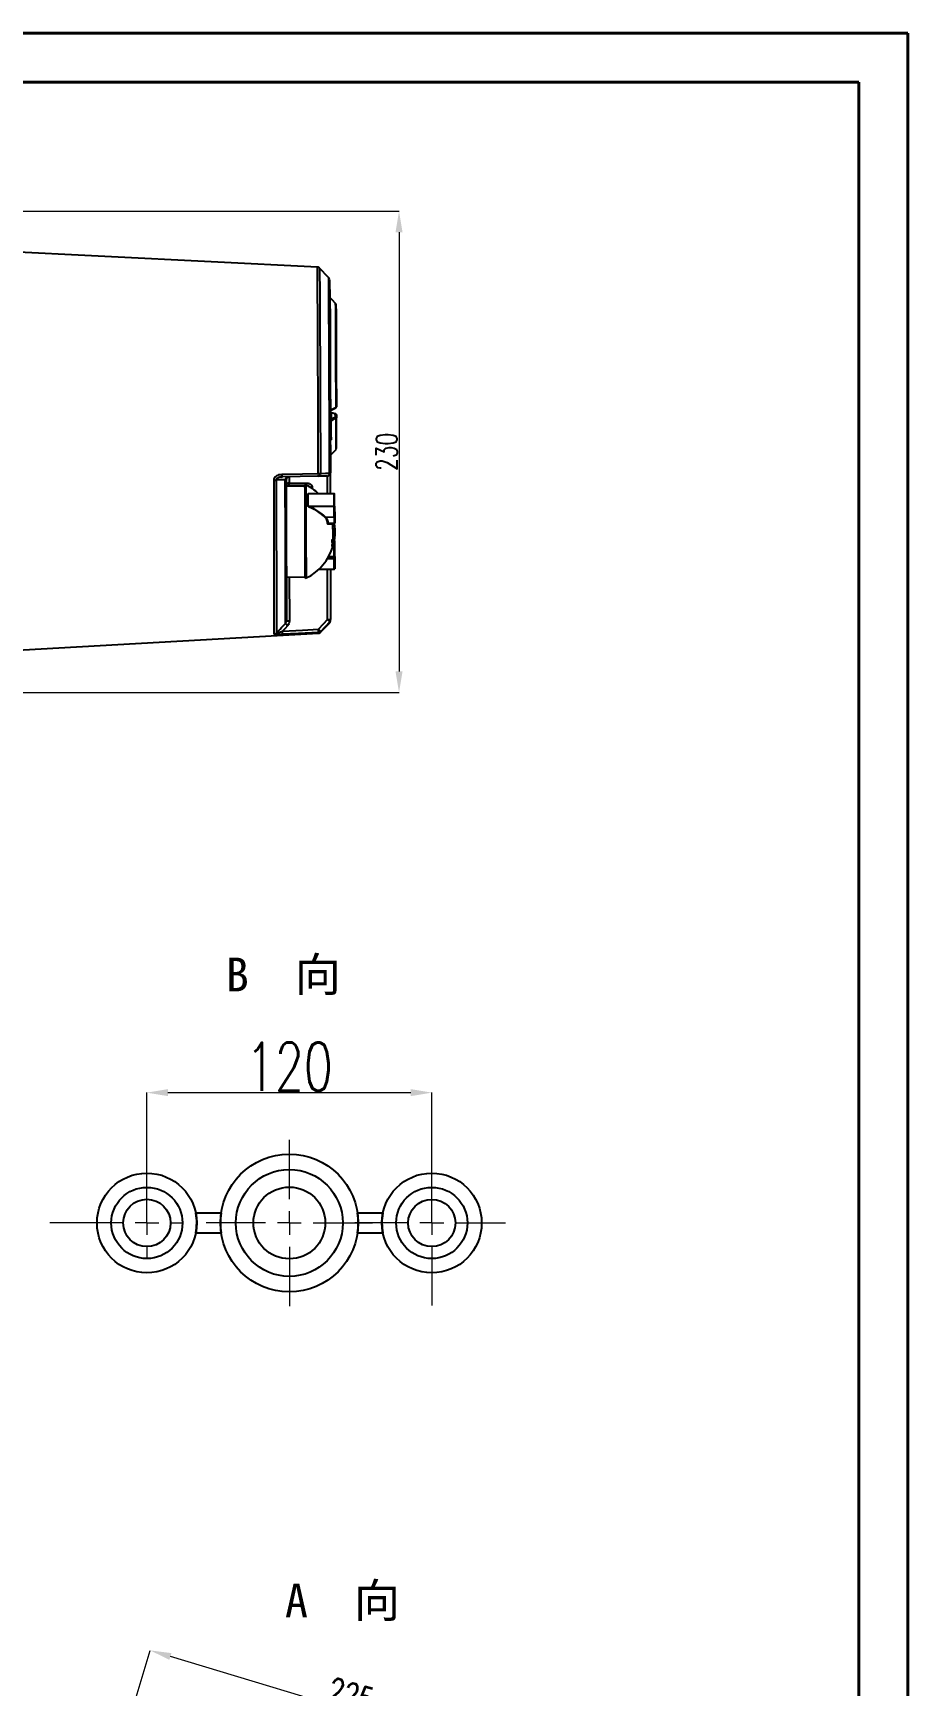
# Model space of a CAD drawing. Header units: millimetres. Extents: x 2104 to 4053, y 855 to 2233.
# Drawn here: x 3639 to 4053, y 1450 to 2233 of the extents above; entities that cross this region are included whole.
import ezdxf

# ---------------------------------------------------------------- set-up
doc = ezdxf.new("R2010")
doc.units = ezdxf.units.MM
doc.linetypes.add('AM_ISO08W050', pattern=[18, 12, -1.5, 3, -1.5])
for name, color, linetype, lineweight in [('AM_5', 3, 'Continuous', 25), ('AM_7', 4, 'AM_ISO08W050', 25), ('AM_BOR', 7, 'Continuous', 50), ('FORMAT', 7, 'Continuous', 18), ('文字', 7, 'Continuous', 13), ('标注', 3, 'Continuous', 13), ('粗实线', 7, 'Continuous', 40)]:
    doc.layers.add(name, color=color, linetype=linetype, lineweight=lineweight)
doc.styles.add('SLDTEXTSTYLE1', font='txt.shx', dxfattribs={"width": 0.7, "bigfont": 'gbcbig.shx'})
doc.styles.add('STYLE1', font='txt.shx', dxfattribs={"width": 0.8, "height": 3, "bigfont": 'hzdx.shx'})
doc.dimstyles.new('SLDDIMSTYLE12$0', dxfattribs={"dimtxt": 12, "dimasz": 10, "dimexe": 0, "dimexo": 0.0625, "dimgap": 0.875, "dimtad": 1, "dimdec": 1, "dimlfac": 1.8, "dimrnd": 1e-09, "dimzin": 12, "dimdsep": 46, "dimtxsty": 'SLDTEXTSTYLE1', "dimcen": 0.09, "dimdle": 8.16, "dimclrd": 3, "dimclre": 3, "dimadec": 0, "dimazin": 3, "dimtfac": 1, "dimtdec": 1, "dimtofl": 0, "dimtmove": 0, "dimatfit": 3, "dimfxl": 0, "dimfrac": 2, "dimtolj": 1, "dimlwd": 5, "dimlwe": 5, "dimarcsym": 0})

# ---------------------------------------------------------------- blocks, each defined once
blk = doc.blocks.new('*D75')
at = {"layer": 'Defpoints', "color": 0, "transparency": 16777216}
for p in [(3620.54, 2148.72), (3610.92, 1920.69), (3812.35, 1920.69)]:
    blk.add_point(p, dxfattribs=at)
at = {"layer": '标注', "color": 3, "lineweight": 5, "transparency": 16777216}
blk.add_line((3620.61, 2148.72), (3812.35, 2148.72), dxfattribs=at)
at = {"layer": '标注', "color": 3, "linetype": 'Continuous', "lineweight": 5, "transparency": 16777216}
for p, q in [((3812.35, 2138.72), (3812.35, 1930.69)), ((3610.98, 1920.69), (3812.35, 1920.69))]:
    blk.add_line(p, q, dxfattribs=at)
at = {"layer": '标注', "color": 3, "transparency": 16777216}
for points in [[(3810.68, 2138.72), (3814.01, 2138.72), (3812.35, 2148.72)], [(3810.68, 1930.69), (3814.01, 1930.69), (3812.35, 1920.69)]]:
    blk.add_solid(points, dxfattribs=at)
at = {"layer": '标注', "color": 0, "transparency": 16777216, "insert": (3806.47, 2034.7), "char_height": 10, "attachment_point": 5, "rotation": 90, "style": 'SLDTEXTSTYLE1'}
blk.add_mtext('\\A1;230', dxfattribs=at)
blk = doc.blocks.new('rA3')
at = {"layer": '粗实线'}
for p, q in [((753.38, 421.26), (333.38, 421.26)), ((753.38, 124.26), (753.38, 421.26)), ((748.38, 416.26), (358.38, 416.26)), ((748.38, 129.26), (748.38, 416.26))]:
    blk.add_line(p, q, dxfattribs=at)
blk = doc.blocks.new('SW_CENTERMARKSYMBOL_14')
at = {"layer": 'FORMAT', "color": 0}
for p, q in [((0, 2), (0, 7)), ((-2, 0), (-7, 0)), ((0, 0), (-1, 0)), ((0, 0), (0, 1)), ((0, 0), (0, -1)), ((0, 0), (1, 0)), ((2, 0), (7, 0)), ((0, -2), (0, -7))]:
    blk.add_line(p, q, dxfattribs=at)
blk = doc.blocks.new('SW_CENTERMARKSYMBOL_15')
at = {"layer": 'FORMAT', "color": 0}
for p, q in [((0, 2), (0, 5)), ((-2, 0), (-6.49, 0)), ((0, 0), (-1, 0)), ((0, 0), (0, 1)), ((0, 0), (0, -1)), ((0, 0), (1, 0)), ((2, 0), (6.2, 0)), ((0, -2), (0, -6.94))]:
    blk.add_line(p, q, dxfattribs=at)
blk = doc.blocks.new('SW_CENTERMARKSYMBOL_16')
at = {"layer": 'FORMAT', "color": 0}
for p, q in [((0, 2), (0, 3)), ((-2, 0), (-8.18, 0)), ((0, 0), (-1, 0)), ((0, 0), (0, 1)), ((0, 0), (0, -1)), ((0, 0), (1, 0)), ((2, 0), (3, 0)), ((0, -2), (0, -3))]:
    blk.add_line(p, q, dxfattribs=at)
blk = doc.blocks.new('*D68')
at = {"layer": 'Defpoints', "color": 0, "transparency": 16777216}
for p in [(3827.87, 1731.22), (3692.87, 1669.49), (3827.87, 1669.49)]:
    blk.add_point(p, dxfattribs=at)
at = {"layer": '标注', "color": 3, "lineweight": 5, "transparency": 16777216}
blk.add_line((3692.87, 1669.55), (3692.87, 1731.22), dxfattribs=at)
at = {"layer": '标注', "color": 3, "linetype": 'Continuous', "lineweight": 5, "transparency": 16777216}
for p, q in [((3702.87, 1731.22), (3817.87, 1731.22)), ((3827.87, 1669.55), (3827.87, 1731.22))]:
    blk.add_line(p, q, dxfattribs=at)
at = {"layer": '标注', "color": 3, "transparency": 16777216}
for points in [[(3702.87, 1732.89), (3702.87, 1729.56), (3692.87, 1731.22)], [(3817.87, 1732.89), (3817.87, 1729.56), (3827.87, 1731.22)]]:
    blk.add_solid(points, dxfattribs=at)
at = {"layer": '标注', "color": 0, "transparency": 16777216, "insert": (3760.37, 1743.53), "char_height": 10, "attachment_point": 5, "style": 'SLDTEXTSTYLE1'}
blk.add_mtext('\\A1;{\\H2.28571x;120}', dxfattribs=at)
blk = doc.blocks.new('*D46')
at = {"layer": 'AM_5', "color": 3, "linetype": 'Continuous', "lineweight": 5, "transparency": 16777216}
for p, q in [((3684.42, 1433.81), (3694.44, 1467.06)), ((3874.47, 1412.83), (3704.01, 1464.18))]:
    blk.add_line(p, q, dxfattribs=at)
at = {"layer": 'AM_5', "color": 3, "lineweight": 5, "transparency": 16777216}
blk.add_line((3873.77, 1375.82), (3884.05, 1409.95), dxfattribs=at)
at = {"layer": 'AM_5', "color": 3, "transparency": 16777216}
for points in [[(3704.49, 1465.77), (3703.53, 1462.58), (3694.44, 1467.06)], [(3874.95, 1414.43), (3873.99, 1411.24), (3884.05, 1409.95)]]:
    blk.add_solid(points, dxfattribs=at)
at = {"layer": 'Defpoints', "color": 0, "transparency": 16777216}
for p in [(3694.44, 1467.06), (3684.4, 1433.75), (3873.75, 1375.76)]:
    blk.add_point(p, dxfattribs=at)
at = {"layer": 'AM_5', "color": 0, "transparency": 16777216, "insert": (3789.4, 1445.64), "char_height": 12, "attachment_point": 5, "rotation": 343.23837, "style": 'SLDTEXTSTYLE1'}
blk.add_mtext('\\A1;225', dxfattribs=at)

msp = doc.modelspace()

# ---------------------------------------------------------------- linework, layer by layer
at = {"color": 7, "linetype": 'Continuous', "lineweight": 25}
for p, q in [((3773.65, 2122.223), (3622.404, 2129.672)), ((3778.999, 2117.218), (3774.661, 2121.76)), ((3782.31, 2104.937), (3782.308, 2105.024)), ((3782.308, 2105.024), (3782.309, 2105.024)), ((3782.436, 2101.969), (3782.453, 2102.093)), ((3782.453, 2102.093), (3782.437, 2102.023)), ((3780.002, 2054.053), (3779.744, 2054.053)), ((3780.003, 2053.926), (3779.745, 2053.925)), ((3780.031, 2053.841), (3779.745, 2053.84)), ((3780.032, 2053.649), (3779.746, 2053.648)), ((3779.944, 2054.307), (3782.382, 2055.545)), ((3780.003, 2053.926), (3780.002, 2054.053)), ((3780.032, 2053.649), (3780.031, 2053.841)), ((3780.034, 2053.083), (3780.032, 2053.649)), ((3782.115, 2052.767), (3780.114, 2053.228)), ((3780.155, 2053.143), (3780.172, 2050.474)), ((3782.203, 2052.702), (3780.201, 2053.165)), ((3782.301, 2052.691), (3782.115, 2052.767)), ((3782.167, 2051.231), (3782.158, 2052.68)), ((3782.39, 2052.625), (3782.203, 2052.702)), ((3782.511, 2055.842), (3782.51, 2056.272)), ((3782.549, 2057.362), (3782.533, 2057.351)), ((3782.595, 2052.383), (3782.622, 2052.304)), ((3782.642, 2052.244), (3782.626, 2052.31)), ((3782.66, 2052.096), (3782.668, 2050.8)), ((3780.186, 2050.474), (3779.757, 2050.473)), ((3780.188, 2050.473), (3779.757, 2050.471)), ((3780.202, 2050.462), (3779.757, 2050.461)), ((3780.217, 2050.451), (3779.757, 2050.449)), ((3780.219, 2050.449), (3779.757, 2050.448)), ((3780.235, 2050.301), (3779.757, 2050.299)), ((3780.241, 2050.296), (3779.757, 2050.295)), ((3780.243, 2049.885), (3779.759, 2049.883)), ((3780.246, 2048.449), (3779.764, 2048.448)), ((3780.188, 2050.473), (3780.186, 2050.474)), ((3780.188, 2050.462), (3780.188, 2050.473)), ((3780.219, 2050.449), (3780.217, 2050.451)), ((3780.22, 2050.301), (3780.219, 2050.449)), ((3780.241, 2050.296), (3780.235, 2050.301)), ((3780.243, 2049.885), (3780.241, 2050.296)), ((3780.265, 2042.267), (3780.246, 2048.449)), ((3782.524, 2049.782), (3782.523, 2050.596)), ((3780.265, 2042.267), (3779.785, 2042.265)), ((3780.271, 2040.829), (3779.789, 2040.828)), ((3780.272, 2040.418), (3779.791, 2040.416)), ((3780.262, 2040.409), (3779.791, 2040.408)), ((3780.23, 2040.312), (3779.791, 2040.311)), ((3780.235, 2040.309), (3779.791, 2040.307)), ((3779.822, 2033.152), (3782.52, 2035.868)), ((3780.272, 2040.418), (3780.271, 2040.829)), ((3756.439, 2022.764), (3756.932, 2022.812)), ((3756.919, 2022.791), (3756.599, 2022.732)), ((3774.054, 2023.145), (3756.919, 2022.791)), ((3767.784, 2018.449), (3758.859, 2018.421)), ((3760.204, 2018.604), (3760.205, 2018.425)), ((3768.282, 2018.95), (3767.782, 2018.949)), ((3781.616, 2014.808), (3769.332, 2014.77)), ((3781.615, 2014.843), (3769.457, 2014.804)), ((3769.36, 2008.988), (3781.644, 2009.027)), ((3781.645, 2008.774), (3769.932, 2008.737)), ((3781.652, 2003.841), (3781.645, 2008.774)), ((3781.844, 2008.916), (3781.851, 2003.983)), ((3777.472, 2003.828), (3781.652, 2003.841)), ((3778.635, 2000.907), (3781.659, 2000.917)), ((3778.937, 2000.655), (3779.056, 2000.673)), ((3781.66, 2000.663), (3778.937, 2000.655)), ((3779.056, 2000.651), (3781.66, 2000.66)), ((3781.66, 2000.66), (3781.66, 2000.663)), ((3781.073, 1990.833), (3780.744, 1990.832)), ((3781.07, 1989.99), (3781.073, 1989.99)), ((3778.464, 1984.123), (3781.68, 1984.133)), ((3778.912, 1984.886), (3781.682, 1984.895)), ((3779.021, 1985.081), (3781.682, 1985.089)), ((3781.687, 1979.201), (3781.68, 1984.133)), ((3781.879, 1984.275), (3781.886, 1979.343)), ((3758.952, 1975.421), (3767.919, 1975.449)), ((3760.348, 1975.425), (3760.414, 1954.53)), ((3767.92, 1974.949), (3768.42, 1974.951)), ((3774.407, 1979.119), (3781.687, 1979.142)), ((3774.469, 1979.178), (3781.687, 1979.201)), ((3778.463, 1955.273), (3778.388, 1979.132)), ((3779.86, 1979.136), (3779.935, 1955.279)), ((3779.86, 1979.098), (3781.603, 1979.104)), ((3779.86, 1979.064), (3781.603, 1979.069)), ((3775.203, 1949.221), (3779.513, 1953.79)), ((3622.999, 1940.351), (3774.195, 1948.752))]:
    msp.add_line(p, q, dxfattribs=at)
at = {"color": 7, "linetype": 'Continuous', "lineweight": 25, "flags": 128}
for points in [[(3774.105, 2024.454), (3774.088, 2029.982), (3774.071, 2035.533), (3774.054, 2041.084), (3774.035, 2046.612), (3774.016, 2052.094), (3773.997, 2057.508), (3773.978, 2062.832), (3773.958, 2068.043), (3773.938, 2073.122), (3773.918, 2078.045), (3773.899, 2082.795), (3773.879, 2087.35), (3773.859, 2091.693), (3773.84, 2095.806), (3773.821, 2099.671), (3773.802, 2103.273), (3773.784, 2106.597), (3773.767, 2109.629), (3773.75, 2112.358), (3773.734, 2114.771), (3773.718, 2116.86), (3773.704, 2118.614), (3773.69, 2120.028), (3773.677, 2121.096), (3773.665, 2121.812), (3773.655, 2122.175), (3773.65, 2122.223)], [(3774.661, 2121.76), (3774.666, 2121.713), (3774.676, 2121.352), (3774.688, 2120.64), (3774.701, 2119.578), (3774.714, 2118.172), (3774.729, 2116.426), (3774.744, 2114.349), (3774.76, 2111.949), (3774.777, 2109.235), (3774.794, 2106.218), (3774.812, 2102.912), (3774.831, 2099.329), (3774.85, 2095.485), (3774.869, 2091.395), (3774.889, 2087.075), (3774.908, 2082.544), (3774.928, 2077.82), (3774.948, 2072.923), (3774.968, 2067.872), (3774.987, 2062.688), (3775.006, 2057.393), (3775.026, 2052.008), (3775.044, 2046.555), (3775.062, 2041.057), (3775.08, 2035.536), (3775.097, 2030.015), (3775.114, 2024.517)], [(3779.429, 2024.605), (3779.413, 2029.93), (3779.397, 2035.279), (3779.38, 2040.629), (3779.362, 2045.957), (3779.344, 2051.24), (3779.326, 2056.455), (3779.307, 2061.581), (3779.288, 2066.594), (3779.269, 2071.475), (3779.25, 2076.201), (3779.23, 2080.752), (3779.211, 2085.109), (3779.192, 2089.254), (3779.174, 2093.168), (3779.156, 2096.834), (3779.138, 2100.238), (3779.121, 2103.363), (3779.104, 2106.198), (3779.088, 2108.729), (3779.072, 2110.946), (3779.058, 2112.84), (3779.044, 2114.401), (3779.031, 2115.624), (3779.02, 2116.504), (3779.009, 2117.036), (3778.999, 2117.218)], [(3779.415, 2116.184), (3779.419, 2116.138), (3779.429, 2115.772), (3779.441, 2115.047), (3779.453, 2113.968), (3779.467, 2112.539), (3779.481, 2110.766), (3779.496, 2108.657), (3779.512, 2106.223), (3779.529, 2103.473), (3779.546, 2100.419), (3779.564, 2097.077), (3779.582, 2093.459), (3779.601, 2089.583), (3779.619, 2085.466), (3779.639, 2081.126), (3779.658, 2076.583), (3779.677, 2071.857), (3779.696, 2066.968), (3779.716, 2061.939), (3779.734, 2056.792), (3779.753, 2051.55), (3779.771, 2046.237), (3779.789, 2040.875), (3779.806, 2035.49), (3779.823, 2030.105), (3779.839, 2024.744)], [(3779.592, 2107.732), (3779.6, 2107.228), (3779.61, 2106.344), (3779.62, 2105.089), (3779.631, 2103.478), (3779.642, 2101.526), (3779.655, 2099.253), (3779.668, 2096.683), (3779.681, 2093.843), (3779.694, 2090.762), (3779.708, 2087.472), (3779.722, 2084.006), (3779.735, 2080.401), (3779.748, 2076.693), (3779.761, 2072.922), (3779.773, 2069.126), (3779.784, 2065.343), (3779.794, 2061.615), (3779.804, 2057.978), (3779.813, 2054.47)], [(3782.308, 2105.024), (3780.787, 2106.54), (3779.592, 2107.732)], [(3782.51, 2056.272), (3782.503, 2059.082), (3782.495, 2062.438), (3782.485, 2065.877), (3782.474, 2069.363), (3782.463, 2072.86), (3782.452, 2076.334), (3782.44, 2079.749), (3782.427, 2083.069), (3782.415, 2086.261), (3782.402, 2089.293), (3782.39, 2092.133), (3782.378, 2094.753), (3782.366, 2097.126), (3782.354, 2099.227), (3782.343, 2101.036), (3782.333, 2102.534), (3782.324, 2103.705), (3782.315, 2104.538), (3782.31, 2104.937)], [(3782.455, 2104.672), (3782.463, 2104.154), (3782.472, 2103.254), (3782.482, 2101.982), (3782.493, 2100.353), (3782.504, 2098.385), (3782.516, 2096.101), (3782.529, 2093.525), (3782.542, 2090.689), (3782.555, 2087.623), (3782.568, 2084.363), (3782.581, 2080.946), (3782.594, 2077.41), (3782.606, 2073.796), (3782.618, 2070.145), (3782.629, 2066.497), (3782.639, 2062.896), (3782.648, 2059.381), (3782.657, 2055.992)], [(3779.813, 2054.47), (3781.324, 2055.238), (3782.511, 2055.842)], [(3782.158, 2052.68), (3781.036, 2052.939), (3780.155, 2053.143)], [(3780.241, 2050.254), (3781.29, 2050.786), (3782.167, 2051.231)], [(3782.301, 2052.691), (3782.302, 2052.69), (3782.303, 2052.686), (3782.302, 2052.676), (3782.299, 2052.668)], [(3782.523, 2050.596), (3781.011, 2049.83), (3780.243, 2049.441)], [(3753.217, 1948.392), (3753.223, 1949.324), (3753.228, 1950.606), (3753.233, 1952.232), (3753.235, 1954.196), (3753.237, 1956.489), (3753.237, 1959.102), (3753.236, 1962.025), (3753.234, 1965.246), (3753.23, 1968.751), (3753.226, 1972.527), (3753.22, 1976.558), (3753.212, 1980.828), (3753.204, 1985.32), (3753.195, 1990.015), (3753.184, 1994.893), (3753.172, 1999.937), (3753.16, 2005.124), (3753.146, 2010.434), (3753.131, 2015.846), (3753.116, 2021.337)], [(3754.124, 2021.415), (3754.14, 2015.953), (3754.154, 2010.57), (3754.168, 2005.288), (3754.18, 2000.128), (3754.192, 1995.111), (3754.203, 1990.258), (3754.212, 1985.588), (3754.22, 1981.121), (3754.228, 1976.873), (3754.234, 1972.864), (3754.238, 1969.108), (3754.242, 1965.621), (3754.244, 1962.417), (3754.245, 1959.51), (3754.245, 1956.91), (3754.243, 1954.629), (3754.24, 1952.676), (3754.236, 1951.059), (3754.231, 1949.784), (3754.225, 1948.856)], [(3756.97, 2024.097), (3766.566, 2024.297), (3774.105, 2024.454)], [(3758.534, 1953.46), (3758.54, 1954.417), (3758.545, 1955.731), (3758.549, 1957.395), (3758.551, 1959.402), (3758.553, 1961.743), (3758.552, 1964.407), (3758.551, 1967.384), (3758.548, 1970.66), (3758.544, 1974.221), (3758.539, 1978.051), (3758.532, 1982.132), (3758.525, 1986.448), (3758.516, 1990.98), (3758.506, 1995.706), (3758.495, 2000.607), (3758.482, 2005.662), (3758.469, 2010.847), (3758.455, 2016.14), (3758.44, 2021.518)], [(3758.851, 2021.363), (3758.865, 2016.088), (3758.879, 2010.897), (3758.892, 2005.813), (3758.904, 2000.857), (3758.915, 1996.052), (3758.925, 1991.417), (3758.933, 1986.974), (3758.941, 1982.741), (3758.947, 1978.737), (3758.953, 1974.979), (3758.957, 1971.484), (3758.959, 1968.266), (3758.961, 1965.34), (3758.961, 1962.718), (3758.96, 1960.412), (3758.957, 1958.432), (3758.954, 1956.786), (3758.949, 1955.481), (3758.943, 1954.524)], [(3778.37, 2023.24), (3775.953, 2023.187), (3774.054, 2023.145)], [(3775.114, 2024.517), (3777.531, 2024.566), (3779.429, 2024.605)], [(3767.927, 1981.393), (3767.923, 1983.51), (3767.919, 1985.847), (3767.913, 1988.367), (3767.906, 1991.028), (3767.898, 1993.786), (3767.89, 1996.596), (3767.881, 1999.412), (3767.871, 2002.188), (3767.861, 2004.877), (3767.851, 2007.436), (3767.841, 2009.823), (3767.831, 2011.999), (3767.822, 2013.927), (3767.813, 2015.577), (3767.804, 2016.921), (3767.796, 2017.936), (3767.79, 2018.608), (3767.784, 2018.923), (3767.779, 2018.878), (3767.776, 2018.473), (3767.776, 2018.449)], [(3767.829, 2012.152), (3767.839, 2010.083), (3767.849, 2007.798), (3767.859, 2005.336), (3767.869, 2002.735), (3767.878, 2000.04), (3767.887, 1997.294), (3767.895, 1994.542), (3767.903, 1991.829), (3767.91, 1989.201), (3767.916, 1986.7), (3767.921, 1984.367), (3767.924, 1982.241), (3767.927, 1980.357), (3767.928, 1978.744), (3767.928, 1977.431), (3767.927, 1976.438), (3767.924, 1975.782), (3767.92, 1975.474), (3767.919, 1975.449)], [(3768.427, 1981.394), (3768.423, 1983.511), (3768.419, 1985.849), (3768.413, 1988.369), (3768.406, 1991.03), (3768.398, 1993.788), (3768.39, 1996.598), (3768.381, 1999.414), (3768.371, 2002.189), (3768.361, 2004.878), (3768.351, 2007.438), (3768.341, 2009.825), (3768.331, 2012), (3768.322, 2013.929), (3768.313, 2015.578), (3768.304, 2016.922), (3768.296, 2017.938), (3768.29, 2018.609), (3768.284, 2018.925), (3768.282, 2018.95)], [(3771.229, 2017.682), (3770.94, 2017.656), (3770.701, 2017.6)], [(3771.229, 2017.682), (3771.229, 2017.46), (3771.229, 2017.255)], [(3781.844, 2008.916), (3781.84, 2008.938), (3781.829, 2008.959), (3781.81, 2008.978), (3781.785, 2008.995), (3781.755, 2009.009), (3781.72, 2009.019), (3781.683, 2009.025), (3781.644, 2009.027)], [(3767.911, 1975.449), (3767.916, 1975.087), (3767.921, 1974.952), (3767.925, 1975.178), (3767.928, 1975.761), (3767.93, 1976.692), (3767.93, 1977.956), (3767.929, 1979.531), (3767.927, 1981.393)], [(3759.597, 1952.443), (3758.192, 1950.942), (3757.089, 1949.763)], [(3757.089, 1949.763), (3766.646, 1950.279), (3774.154, 1950.685)], [(3774.154, 1950.685), (3776.567, 1953.254), (3778.463, 1955.273)], [(3779.526, 1954.251), (3777.113, 1951.682), (3775.217, 1949.663)], [(3774.209, 1949.197), (3764.652, 1948.681), (3757.144, 1948.275)]]:
    msp.add_lwpolyline(points, dxfattribs=at)
at = {"color": 7, "linetype": 'Continuous', "lineweight": 25}
for centre, radius, start, end in [((3779.943, 2108.086), 0.498, 207.63332, 225.279142), ((3781.958, 2104.67), 0.497, 0.190025, 45.315735), ((3781.955, 2104.67), 0.5, 1.285357, 45.07005), ((3779.967, 2054.102), 0.399, 112.830908, 124.215111), ((3780.109, 2053.181), 0.0479, 83.741261, 147.076097), ((3780.195, 2053.117), 0.0477, 83.929657, 147.556732), ((3782.087, 2052.711), 0.063, 3.631215, 63.889718), ((3782.198, 2052.655), 0.0476, 83.844885, 147.594548), ((3782.2, 2050.763), 0.469, 4.543767, 94.022811), ((3781.803, 2050.611), 0.719, 358.86991, 59.643055), ((3782.394, 2052.598), 0.0279, 97.941426, 149.545054), ((3782.157, 2055.991), 0.5, 296.918675, 0.134132), ((3782.216, 2055.794), 0.3, 303.858136, 9.338895), ((3782.465, 2056.033), 0.196, 283.713941, 348.130015), ((2398.306, 2043.209), 1384.234, 359.696137, 0.272064), ((3782.419, 2050.824), 0.25, 294.428207, 354.571012), ((2336.124, 2043.728), 1446.561, 359.702715, 0.280129), ((3375.176, 2037.59), 404.67, 359.371693, 0.385263), ((3753.104, 2028.06), 6.723, 270.097148, 278.725367), ((3750.995, 2023.675), 5.99, 351.509947, 4.037699), ((3759.788, 2021.559), 1.349, 110.608062, 181.759036), ((3760.351, 2021.367), 1.5, 92.526004, 180.180044), ((3760.205, 2018.397), 1.504, 89.137167, 153.692452), ((3784.263, 2018.818), 24.06, 177.422747, 180.510819), ((4089.714, 2020.588), 329.487, 179.604365, 180.119532), ((3790.385, 2018.907), 22.076, 177.382023, 179.920673), ((3773.82, 2024.42), 1.297, 280.394312, 4.251721), ((3768.112, 2024.031), 6.008, 351.518751, 4.040709), ((3774.089, 2032.897), 8.443, 270.108212, 276.969896), ((4483.807, 2018.738), 705.533, 179.629534, 180.317166), ((3778.339, 2024.739), 1.5, 271.180214, 0.180045), ((3778.137, 2024.514), 1.295, 280.337467, 4.049152), ((3779.466, 2025.17), 0.566, 266.276882, 311.204274), ((5967.42, 2020.637), 2187.672, 179.905838, 180.153805), ((3761.41, 1555.565), 463.04, 90.149242, 90.3158), ((3198.821, 2011.15), 569.01, 0.100905, 0.735008), ((3757.569, 1996.917), 24.5, 46.94816, 64.071228), ((-576.893, 1990.757), 4346.196, 0.240517, 0.316818), ((3769.331, 2015.003), 0.233, 246.194281, 270.363418), ((-571.892, 1990.765), 4341.291, 0.240517, 0.316818), ((3781.616, 2014.643), 0.2, 0.325982, 90.180175), ((3779.739, 2014.809), 1.876, 359.978693, 1.025177), ((3781.632, 2014.624), 0.185, 5.965132, 95.046884), ((-559.609, 1990.803), 4341.291, 0.240517, 0.316818), ((-519.025, 1990.861), 4300.907, 0.240517, 0.316818), ((3769.358, 2009.319), 0.331, 253.691532, 270.461889), ((3770.316, 2008.436), 0.488, 141.947615, 172.360892), ((3761.334, 1987.271), 22.868, 45.68057, 68.184134), ((3761.364, 1987.334), 23.054, 45.68057, 68.184134), ((3682.357, 2008.605), 99.288, 0.097618, 0.243831), ((3781.669, 2008.95), 0.178, 262.101373, 348.853697), ((3777.606, 2003.554), 0.305, 116.153782, 165.298258), ((3778.605, 2001.372), 0.466, 252.419623, 273.657434), ((3778.957, 2000.46), 0.196, 95.933775, 190.016942), ((61.281, 1985.286), 3719.797, 0.129, 0.235655), ((2185.671, 1991.84), 1595.403, 359.933575, 0.316668), ((3757.572, 1996.917), 24.5, 343.578909, 8.888746), ((3781.676, 2004.018), 0.178, 262.101373, 348.853697), ((5228.237, 2006.274), 1446.587, 180.096354, 180.21219), ((3781.707, 2000.691), 0.23, 48.52058, 101.812833), ((3739.846, 2000.711), 41.814, 359.933932, 0.281243), ((3781.659, 2000.863), 0.2, 270.167717, 356.835522), ((5324.875, 2006.578), 1543.026, 180.096354, 180.21219), ((3781.659, 2000.863), 0.2, 356.846595, 0.207547), ((3757.569, 1996.917), 24.5, 296.289122, 343.578909), ((3768.173, 1998.806), 13.884, 334.121439, 338.248422), ((3769.15, 1991.316), 11.604, 353.081333, 7.082029), ((3768.177, 1995.978), 13.884, 334.121439, 338.248422), ((3752.437, 1990.514), 28.637, 358.952978, 0.638184), ((1227.587, 1978.154), 2554.105, 0.155568, 0.319491), ((3781.643, 1993.122), 0.2, 0.185177, 39.780968), ((2681.46, 1983.757), 1100.422, 0.069702, 0.487633), ((3186.205, 1978.758), 582.227, 359.625336, 0.259447), ((3993.069, 1984.562), 211.389, 179.909868, 180.116357), ((3781.704, 1984.31), 0.178, 262.101373, 348.853697), ((3781.682, 1985.095), 0.2, 270.180175, 0.177268), ((3781.727, 1986.778), 1.689, 268.483345, 275.26287), ((3758.819, 1984.961), 22.864, 359.83553, 0.321933), ((4020.986, 1984.745), 239.107, 179.924578, 180.112693), ((3781.602, 1979.269), 0.2, 270.180175, 325.361465), ((3781.605, 1979.327), 0.223, 269.515167, 307.367582), ((3779.727, 1979.091), 1.876, 359.335158, 0.381665), ((3781.711, 1979.377), 0.178, 262.101373, 348.853697), ((3781.686, 1979.342), 0.2, 270.180175, 0.081681), ((3777.505, 1979.175), 4.182, 359.541068, 0.343715), ((3732.619, 1948.119), 24.526, 0.365981, 3.844602), ((3784.779, 1979.825), 37.201, 225.131722, 227.397232), ((3760.943, 1670.27), 284.261, 90.106667, 90.403212), ((3749.801, 1949.045), 24.409, 0.356494, 3.852659), ((3750.421, 1924.942), 35.014, 44.912835, 47.325625), ((3774.127, 1950.698), 1.503, 273.137383, 316.502625), ((3769.795, 1949.605), 5.422, 355.938338, 0.620733), ((3777.934, 2239.533), 284.261, 270.106667, 270.403212), ((3754.558, 1929.338), 35.272, 44.936752, 47.331337), ((3773.678, 1954.188), 5.848, 356.101133, 0.61834), ((3778.448, 1955.275), 1.487, 316.488782, 0.166206), ((3753.135, 1949.895), 1.506, 273.104285, 316.360124), ((3769.063, 1949.132), 5.146, 355.759964, 0.72241)]:
    msp.add_arc(centre, radius, start, end, dxfattribs=at)
msp.add_ellipse((3758.67, 2000.412), major_axis=(601.269, 1.918), ratio=0.0302472, start_param=1.5555539, end_param=1.568148, dxfattribs=at)
for points, knots in [([(3774.753, 2121.636), (3774.73, 2121.671), (3774.624, 2121.832), (3774.306, 2122.053), (3773.937, 2122.219), (3773.703, 2122.205), (3773.647, 2122.202)], [0, 0, 0, 0, 0.101701, 0.4630775, 0.8709298, 1, 1, 1, 1]), ([(3779.367, 2116.549), (3779.359, 2116.585), (3779.337, 2116.672), (3779.228, 2116.919), (3779.113, 2117.129), (3779.002, 2117.214), (3779.001, 2117.215)], [0, 0, 0, 0, 0.2140481, 0.5278285, 0.9971786, 1, 1, 1, 1]), ([(3780.155, 2053.143), (3780.084, 2053.173), (3779.976, 2053.218), (3779.845, 2053.324), (3779.791, 2053.388), (3779.765, 2053.419)], [0, 0, 0, 0, 0.4990701, 0.7628027, 1, 1, 1, 1]), ([(3779.936, 2054.305), (3779.935, 2054.303), (3779.916, 2054.288), (3779.884, 2054.29), (3779.844, 2054.306), (3779.82, 2054.354), (3779.812, 2054.414), (3779.812, 2054.452), (3779.813, 2054.47)], [0, 0, 0, 0, 0.0266416, 0.3107592, 0.5686319, 0.7926687, 0.8961656, 1, 1, 1, 1]), ([(3782.37, 2052.612), (3782.339, 2052.626), (3782.271, 2052.659), (3782.198, 2052.673), (3782.158, 2052.68)], [0, 0, 0, 0, 0.4553313, 1, 1, 1, 1]), ([(3782.369, 2052.559), (3782.41, 2052.535), (3782.497, 2052.485), (3782.583, 2052.376), (3782.646, 2052.244), (3782.655, 2052.151), (3782.66, 2052.096)], [0, 0, 0, 0, 0.23328382, 0.49876095, 0.70346803, 1, 1, 1, 1]), ([(3782.66, 2052.096), (3782.655, 2052.157), (3782.646, 2052.261), (3782.584, 2052.408), (3782.497, 2052.529), (3782.41, 2052.585), (3782.37, 2052.612)], [0, 0, 0, 0, 0.2946467, 0.5012456, 0.7664226, 1, 1, 1, 1]), ([(3782.635, 2052.266), (3782.638, 2052.257), (3782.658, 2052.203), (3782.659, 2052.144), (3782.66, 2052.096)], [0, 0, 0, 0, 0.1722731, 1, 1, 1, 1]), ([(3780.246, 2048.449), (3780.245, 2048.606), (3780.244, 2048.919), (3780.243, 2049.317), (3780.242, 2049.599), (3780.242, 2049.785), (3780.242, 2049.845), (3780.243, 2049.885)], [0, 0, 0, 0, 0.2497875, 0.4986891, 0.623422, 0.7479725, 1, 1, 1, 1]), ([(3780.271, 2040.829), (3780.271, 2040.869), (3780.27, 2040.929), (3780.269, 2041.111), (3780.267, 2041.539), (3780.266, 2041.943), (3780.265, 2042.267)], [0, 0, 0, 0, 0.25077927, 0.37643473, 0.50023154, 1, 1, 1, 1]), ([(3753.116, 2021.337), (3753.135, 2021.546), (3753.175, 2021.975), (3753.49, 2022.555), (3753.922, 2023.059), (3754.619, 2023.565), (3755.647, 2023.993), (3756.517, 2024.061), (3756.97, 2024.097)], [0, 0, 0, 0, 0.1205701, 0.248545, 0.3726337, 0.5008274, 0.7400783, 1, 1, 1, 1]), ([(3756.599, 2022.732), (3756.082, 2022.691), (3755.425, 2022.639), (3754.703, 2022.282), (3754.386, 2022.047), (3754.198, 2021.797), (3754.124, 2021.579), (3754.124, 2021.47), (3754.124, 2021.415)], [0, 0, 0, 0, 0.5168691, 0.6577958, 0.7847213, 0.8953344, 0.9472064, 1, 1, 1, 1]), ([(3758.44, 2021.518), (3757.635, 2021.499), (3756.196, 2021.464), (3754.757, 2021.43), (3754.124, 2021.415)], [0, 0, 0, 0, 0.5600002, 1, 1, 1, 1]), ([(3758.851, 2021.363), (3758.828, 2021.396), (3758.788, 2021.458), (3758.548, 2021.499), (3758.44, 2021.518)], [0, 0, 0, 0, 0.5527153, 1, 1, 1, 1]), ([(3758.844, 2021.386), (3758.852, 2021.496), (3758.868, 2021.715), (3758.975, 2022.022), (3759.124, 2022.288), (3759.291, 2022.498), (3759.428, 2022.648), (3759.5, 2022.73), (3759.482, 2022.754), (3759.475, 2022.762)], [0, 0, 0, 0, 0.1529603, 0.3060529, 0.4563771, 0.6043458, 0.7547927, 0.9159649, 1, 1, 1, 1]), ([(3760.228, 2019.9), (3761.741, 2019.903), (3764.442, 2019.909), (3767.143, 2019.913), (3768.332, 2019.915)], [0, 0, 0, 0, 0.56, 1, 1, 1, 1]), ([(3768.332, 2019.915), (3768.551, 2019.906), (3768.998, 2019.888), (3769.605, 2019.74), (3770.139, 2019.523), (3770.684, 2019.15), (3771.144, 2018.551), (3771.2, 2017.98), (3771.229, 2017.682)], [0, 0, 0, 0, 0.12205466, 0.24949049, 0.37396694, 0.50097881, 0.73949032, 1, 1, 1, 1]), ([(3769.237, 2014.79), (3769.239, 2014.802), (3769.244, 2014.828), (3769.29, 2014.855), (3769.396, 2014.863), (3769.517, 2014.844), (3769.607, 2014.811), (3769.625, 2014.805)], [0, 0, 0, 0, 0.11482847, 0.25663761, 0.47941479, 0.89645107, 1, 1, 1, 1]), ([(3769.456, 2014.804), (3769.43, 2014.803), (3769.388, 2014.803), (3769.349, 2014.792), (3769.334, 2014.78), (3769.333, 2014.774), (3769.332, 2014.77)], [0, 0, 0, 0, 0.492084, 0.7950022, 0.8791257, 1, 1, 1, 1]), ([(3769.833, 2008.501), (3769.717, 2008.556), (3769.543, 2008.639), (3769.365, 2008.795), (3769.293, 2008.896), (3769.267, 2008.958), (3769.265, 2008.992), (3769.265, 2009.002)], [0, 0, 0, 0, 0.4935098, 0.7465115, 0.851032, 0.9564885, 1, 1, 1, 1]), ([(3769.36, 2008.988), (3769.361, 2008.983), (3769.362, 2008.972), (3769.374, 2008.954), (3769.398, 2008.928), (3769.469, 2008.88), (3769.65, 2008.803), (3769.818, 2008.764), (3769.932, 2008.737)], [0, 0, 0, 0, 0.0275852, 0.0617297, 0.104186, 0.1954073, 0.4521438, 1, 1, 1, 1]), ([(3778.464, 2000.928), (3778.461, 2000.994), (3778.444, 2001.358), (3778.296, 2002.044), (3777.902, 2002.942), (3777.521, 2003.386), (3777.311, 2003.632)], [0, 0, 0, 0, 0.06404267, 0.35441194, 0.64307395, 1, 1, 1, 1]), ([(3777.472, 2003.828), (3777.684, 2003.562), (3778.069, 2003.08), (3778.466, 2002.109), (3778.614, 2001.371), (3778.631, 2000.978), (3778.635, 2000.907)], [0, 0, 0, 0, 0.3540546, 0.64277104, 0.9353249, 1, 1, 1, 1]), ([(3778.765, 2000.426), (3778.731, 2000.435), (3778.667, 2000.452), (3778.575, 2000.557), (3778.51, 2000.685), (3778.473, 2000.816), (3778.467, 2000.893), (3778.464, 2000.928)], [0, 0, 0, 0, 0.257956, 0.4849143, 0.7035846, 0.8642778, 1, 1, 1, 1]), ([(3778.635, 2000.907), (3778.637, 2000.889), (3778.644, 2000.849), (3778.684, 2000.781), (3778.749, 2000.718), (3778.839, 2000.668), (3778.903, 2000.659), (3778.937, 2000.655)], [0, 0, 0, 0, 0.11321608, 0.25761818, 0.47541861, 0.71851805, 1, 1, 1, 1]), ([(3779.705, 2000.653), (3779.672, 2000.619), (3779.447, 2000.389), (3779.079, 2000.409), (3778.765, 2000.426)], [0, 0, 0, 0, 0.1472836, 1, 1, 1, 1]), ([(3754.225, 1948.856), (3755.029, 1949.715), (3756.466, 1951.25), (3757.902, 1952.784), (3758.534, 1953.46)], [0, 0, 0, 0, 0.55999994, 1, 1, 1, 1]), ([(3754.225, 1948.856), (3754.225, 1948.846), (3754.227, 1948.827), (3754.306, 1948.821), (3754.502, 1948.857), (3754.827, 1948.949), (3755.667, 1949.219), (3756.45, 1949.519), (3757.089, 1949.763)], [0, 0, 0, 0, 0.0472872, 0.0939884, 0.1941558, 0.3091639, 0.4362361, 1, 1, 1, 1]), ([(3758.534, 1953.46), (3758.639, 1953.6), (3758.807, 1953.824), (3758.923, 1954.199), (3758.936, 1954.412), (3758.943, 1954.524)], [0, 0, 0, 0, 0.4488466, 0.7117862, 1, 1, 1, 1]), ([(3760.414, 1954.53), (3760.368, 1954.097), (3760.285, 1953.322), (3759.807, 1952.712), (3759.597, 1952.443)], [0, 0, 0, 0, 0.5586895, 1, 1, 1, 1]), ([(3774.198, 1948.776), (3774.27, 1948.774), (3774.508, 1948.767), (3774.855, 1948.931), (3775.142, 1949.134), (3775.246, 1949.276), (3775.273, 1949.313)], [0, 0, 0, 0, 0.1708167, 0.5659714, 0.8875995, 1, 1, 1, 1]), ([(3779.556, 1953.849), (3779.608, 1953.912), (3779.721, 1954.046), (3779.818, 1954.261), (3779.872, 1954.429), (3779.897, 1954.543), (3779.913, 1954.641), (3779.92, 1954.724), (3779.925, 1954.81), (3779.93, 1954.939), (3779.933, 1955.133), (3779.935, 1955.255)], [0, 0, 0, 0, 0.0283239, 0.0602959, 0.0849226, 0.10783, 0.139429, 0.2006973, 0.3189648, 0.5737135, 1, 1, 1, 1]), ([(3757.144, 1948.275), (3756.7, 1948.254), (3755.817, 1948.212), (3754.767, 1948.198), (3754.045, 1948.217), (3753.603, 1948.253), (3753.279, 1948.308), (3753.237, 1948.364), (3753.217, 1948.392)], [0, 0, 0, 0, 0.25083619, 0.49912261, 0.62735457, 0.75134888, 0.87955784, 1, 1, 1, 1])]:
    msp.add_open_spline(points, degree=3, knots=knots, dxfattribs=at)
at = {"layer": '粗实线', "color": 7, "linetype": 'ByBlock', "lineweight": 25}
for p, q in [((3728.065, 1674.057), (3716.048, 1674.057)), ((3804.689, 1674.057), (3792.672, 1674.057)), ((3716.019, 1664.777), (3728.086, 1664.777)), ((3792.652, 1664.777), (3804.718, 1664.777))]:
    msp.add_line(p, q, dxfattribs=at)
for centre, radius in [((3760.369, 1669.489), 32.625), ((3692.869, 1669.489), 23.625), ((3760.369, 1669.489), 25.313), ((3827.869, 1669.489), 23.625), ((3692.869, 1669.489), 16.875), ((3760.369, 1669.489), 16.992), ((3827.869, 1669.489), 16.875), ((3692.869, 1669.489), 11.219), ((3827.869, 1669.489), 11.191)]:
    msp.add_circle(centre, radius, dxfattribs=at)
for centre, radius, start, end in [((3692.869, 1669.489), 23.625, 348.495378, 11.148359), ((3760.369, 1669.489), 32.625, 171.95145, 188.304107), ((3760.369, 1669.489), 32.625, 351.695893, 8.04855), ((3827.869, 1669.489), 23.625, 168.851641, 191.504622)]:
    msp.add_arc(centre, radius, start, end, dxfattribs=at)

# ---------------------------------------------------------------- block references
at = {"layer": 'AM_7', "xscale": 5.625, "yscale": 5.625, "zscale": 5.625}
for name, p in [('SW_CENTERMARKSYMBOL_14', (3760.369, 1669.489)), ('SW_CENTERMARKSYMBOL_15', (3827.869, 1669.489)), ('SW_CENTERMARKSYMBOL_16', (3692.869, 1669.489))]:
    msp.add_blockref(name, p, dxfattribs=at)
at = {"layer": 'AM_BOR', "xscale": 4.640625, "yscale": 4.640625, "zscale": 4.640625}
msp.add_blockref('rA3', (557.304, 278.129), dxfattribs=at)

# ---------------------------------------------------------------- texts
at = {"layer": '文字', "char_height": 16, "width": 240, "attachment_point": 5, "style": 'STYLE1'}
for s, insert in [('\\pt176;{\\fSimSun|b0|i0|c134|p2;\\W1;B  向}', (3757.524, 1786.289)), ('\\pt176;{\\fSimSun|b0|i0|c134|p2;\\W1;A  向}', (3785.535, 1489.835))]:
    msp.add_mtext(s, dxfattribs=dict(at, insert=insert))

# ---------------------------------------------------------------- dimensions: what is measured, and where the dimension line sits
at = {"layer": 'AM_5'}
dim = msp.add_linear_dim(base=(3694.435, 1467.06), p1=(3873.75, 1375.764), p2=(3684.402, 1433.747), angle=163.238366, text='225', dimstyle='SLDDIMSTYLE12$0', override={"dimlfac": 1, "dimpost": ''}, dxfattribs=at)
dim.commit()
dim.dimension.update_dxf_attribs({"geometry": '*D46', "text_midpoint": (3787.419, 1439.054), "dimtype": 160})
at = {"layer": '标注'}
dim = msp.add_linear_dim(base=(3812.348, 1920.69), p1=(3620.543, 2148.717), p2=(3610.919, 1920.69), angle=90, text='230', dimstyle='SLDDIMSTYLE12$0', override={"dimtxt": 10, "dimtdec": 3, "dimtzin": 0}, dxfattribs=at)
dim.commit()
dim.dimension.update_dxf_attribs({"geometry": '*D75', "text_midpoint": (3806.473, 2034.704)})
dim = msp.add_linear_dim(base=(3827.869, 1731.223), p1=(3692.869, 1669.489), p2=(3827.869, 1669.489), text='{\\H2.28571x;120}', dimstyle='SLDDIMSTYLE12$0', override={"dimtxt": 10, "dimtdec": 3, "dimtzin": 0}, dxfattribs=at)
dim.commit()
dim.dimension.update_dxf_attribs({"geometry": '*D68', "text_midpoint": (3760.369, 1743.527)})

doc.saveas('drawing.dxf')
